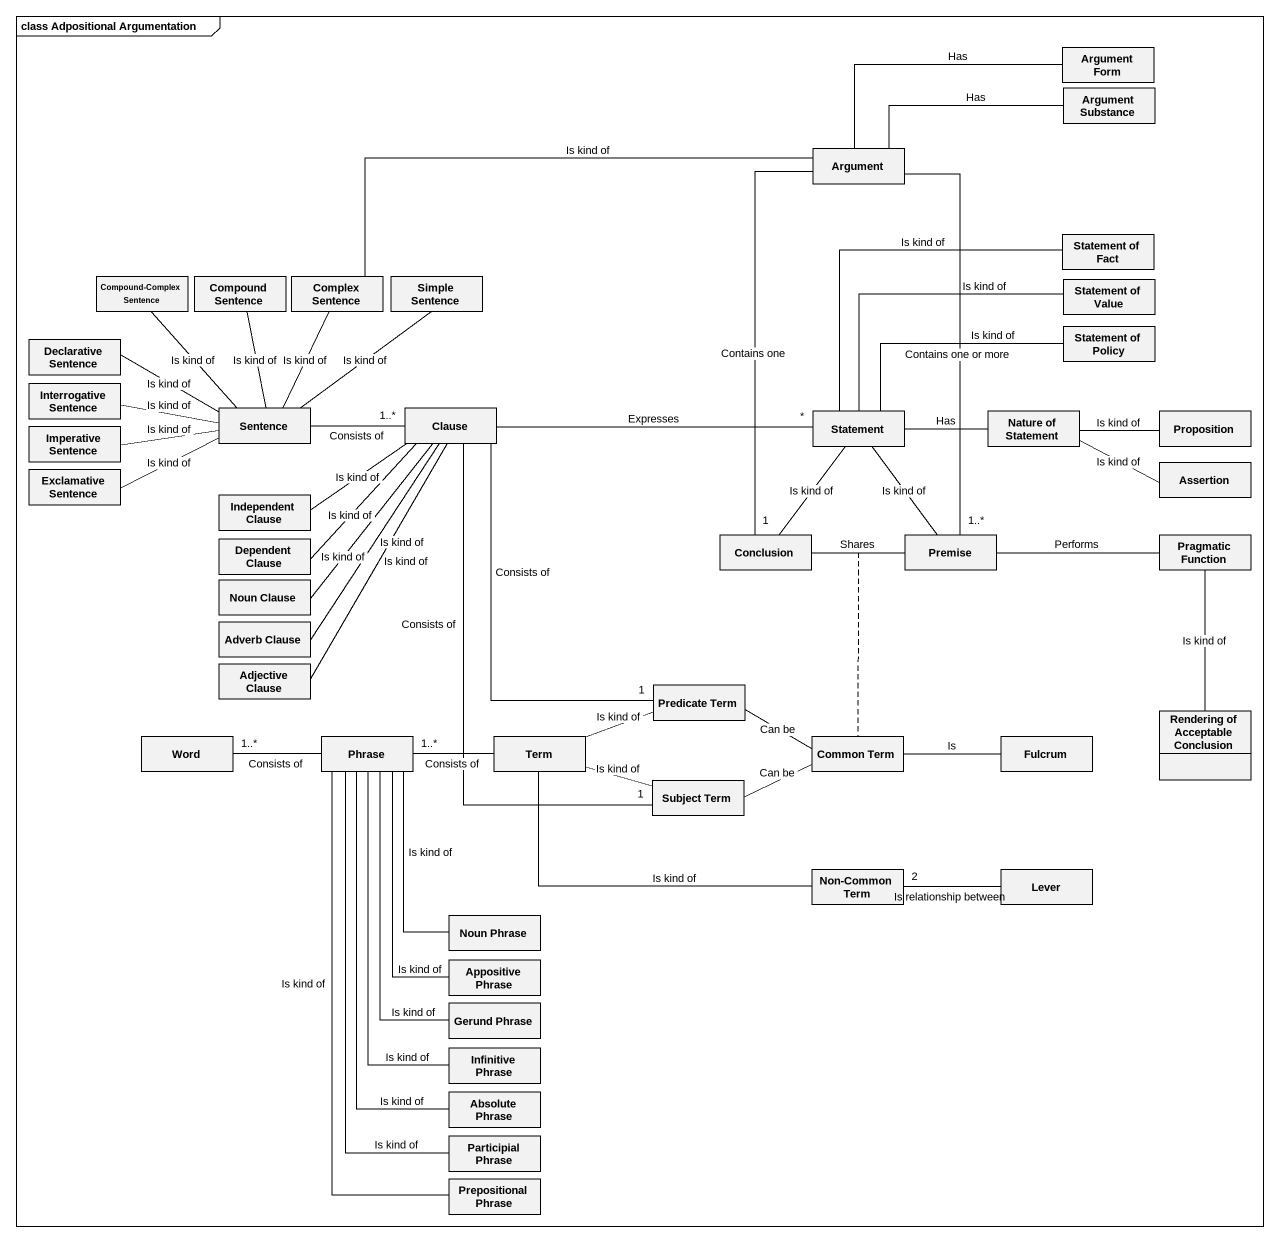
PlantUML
@startuml
mainframe class Adpositional Argumentation
hide circle
hide empty members
class "Argument Form" as Argument_Form
class "Argument Substance" as Argument_Substance
class Argument
class "Statement of Fact" as Statement_of_Fact
class "Compound-Complex Sentence" as Compound_Complex_Sentence
class "Compound Sentence" as Compound_Sentence
class "Complex Sentence" as Complex_Sentence
class "Simple Sentence" as Simple_Sentence
class "Statement of Value" as Statement_of_Value
class "Declarative Sentence" as Declarative_Sentence
class "Statement of Policy" as Statement_of_Policy
class "Interrogative Sentence" as Interrogative_Sentence
class Sentence
class Clause
class "Imperative Sentence" as Imperative_Sentence
class Statement
class "Nature of Statement" as Nature_of_Statement
class Proposition
class "Exclamative Sentence" as Exclamative_Sentence
class "Independent Clause" as Independent_Clause
class Assertion
class "Dependent Clause" as Dependent_Clause
class Conclusion
class Premise
class "Pragmatic Function" as Pragmatic_Function
class "Noun Clause" as Noun_Clause
class "Adverb Clause" as Adverb_Clause
class "Adjective Clause" as Adjective_Clause
class "Predicate Term" as Predicate_Term
class "Rendering of Acceptable Conclusion" as Rendering_of_Acceptable
class Word
class Phrase
class Term
class "Common Term" as Common_Term
class Fulcrum
class "Subject Term" as Subject_Term
class "Non-Common Term" as Non_Common_Term
class Lever
class "Noun Phrase" as Noun_Phrase
class "Appositive Phrase" as Appositive_Phrase
class "Gerund Phrase" as Gerund_Phrase
class "Infinitive Phrase" as Infinitive_Phrase
class "Absolute Phrase" as Absolute_Phrase
class "Participial Phrase" as Participial_Phrase
class "Prepositional Phrase" as Prepositional_Phrase
Argument -right- Argument_Form : Has
Argument -right- Argument_Substance : Has
Argument -left- Complex_Sentence : Is kind of
Argument -- "1" Conclusion : Contains one
Argument -- "1..*" Premise : Contains one or more
Statement_of_Fact -- Statement : Is kind of
Compound_Complex_Sentence -- Sentence : Is kind of
Compound_Sentence -- Sentence : Is kind of
Complex_Sentence -- Sentence : Is kind of
Simple_Sentence -- Sentence : Is kind of
Statement_of_Value -left- Statement : Is kind of
Declarative_Sentence -right- Sentence : Is kind of
Statement_of_Policy -left- Statement : Is kind of
Interrogative_Sentence -right- Sentence : Is kind of
Sentence -right- "1..*" Clause : Consists of
Clause -right- "*" Statement : Expresses
Clause -- "1" Predicate_Term : Consists of
Clause -- "1" Subject_Term : Consists of
Imperative_Sentence -right- Sentence : Is kind of
Statement -right- Nature_of_Statement : Has
Proposition -left- Nature_of_Statement : Is kind of
Exclamative_Sentence -right- Sentence : Is kind of
Independent_Clause -right- Clause : Is kind of
Assertion -left- Nature_of_Statement : Is kind of
Dependent_Clause -up- Clause : Is kind of
Conclusion -up- Statement : Is kind of
Conclusion -right- Premise : Shares
(Conclusion, Premise) .. Common_Term
Premise -up- Statement : Is kind of
Premise -right- Pragmatic_Function : Performs
Noun_Clause -up- Clause : Is kind of
Adverb_Clause -up- Clause : Is kind of
Adjective_Clause -up- Clause : Is kind of
Predicate_Term -left- Term : Is kind of
Rendering_of_Acceptable -up- Pragmatic_Function : Is kind of
Phrase -left- "1..*" Word : Consists of
Term -left- "1..*" Phrase : Consists of
Common_Term -left- Predicate_Term : Can be
Common_Term -right- Fulcrum : Is
Common_Term -left- Subject_Term : Can be
Subject_Term -left- Term : Is kind of
Non_Common_Term -left- Term : Is kind of
Lever -left- "2" Non_Common_Term : Is relationship between
Noun_Phrase -up- Phrase : Is kind of
Appositive_Phrase -up- Phrase : Is kind of
Gerund_Phrase -up- Phrase : Is kind of
Infinitive_Phrase -up- Phrase : Is kind of
Absolute_Phrase -up- Phrase : Is kind of
Participial_Phrase -up- Phrase : Is kind of
Prepositional_Phrase -up- Phrase : Is kind of
@enduml
